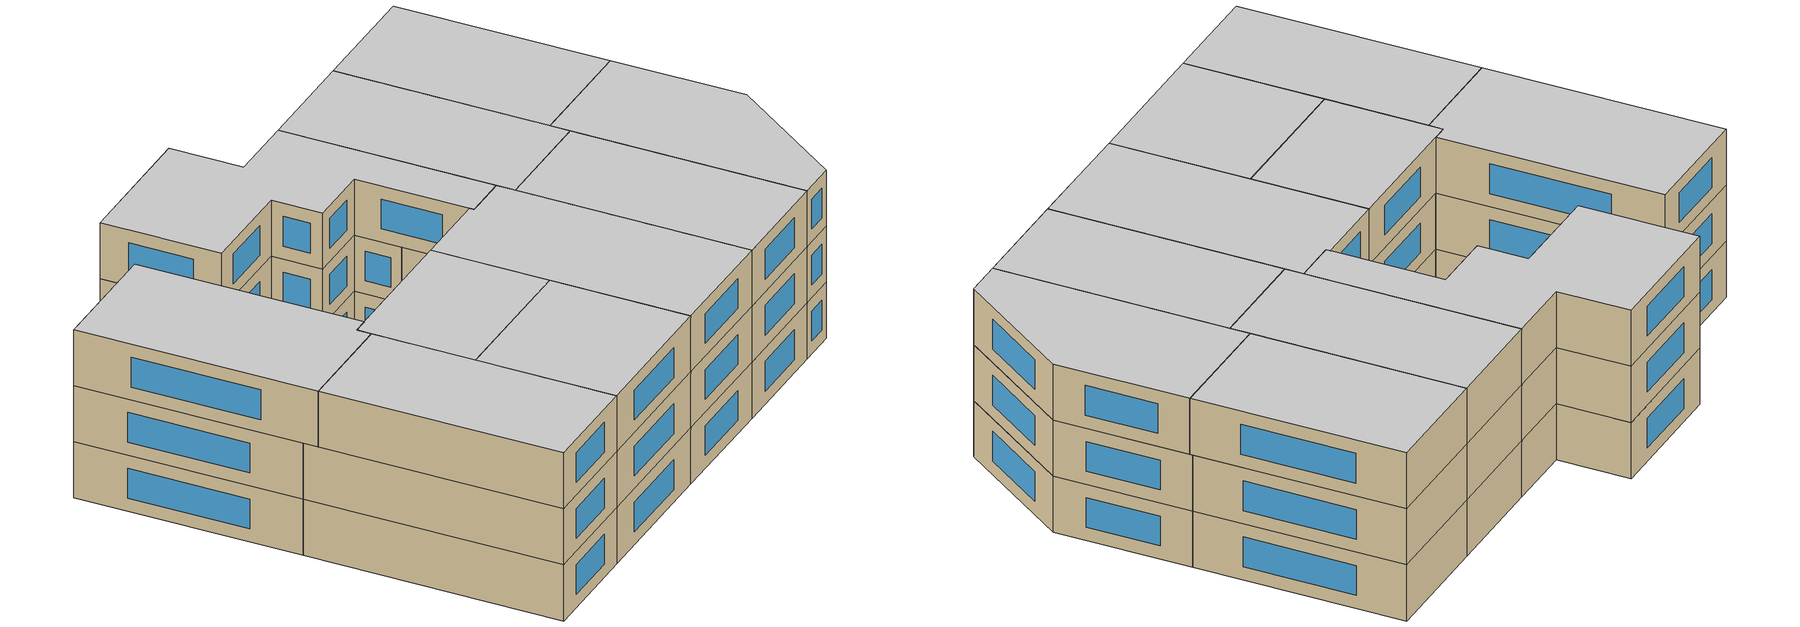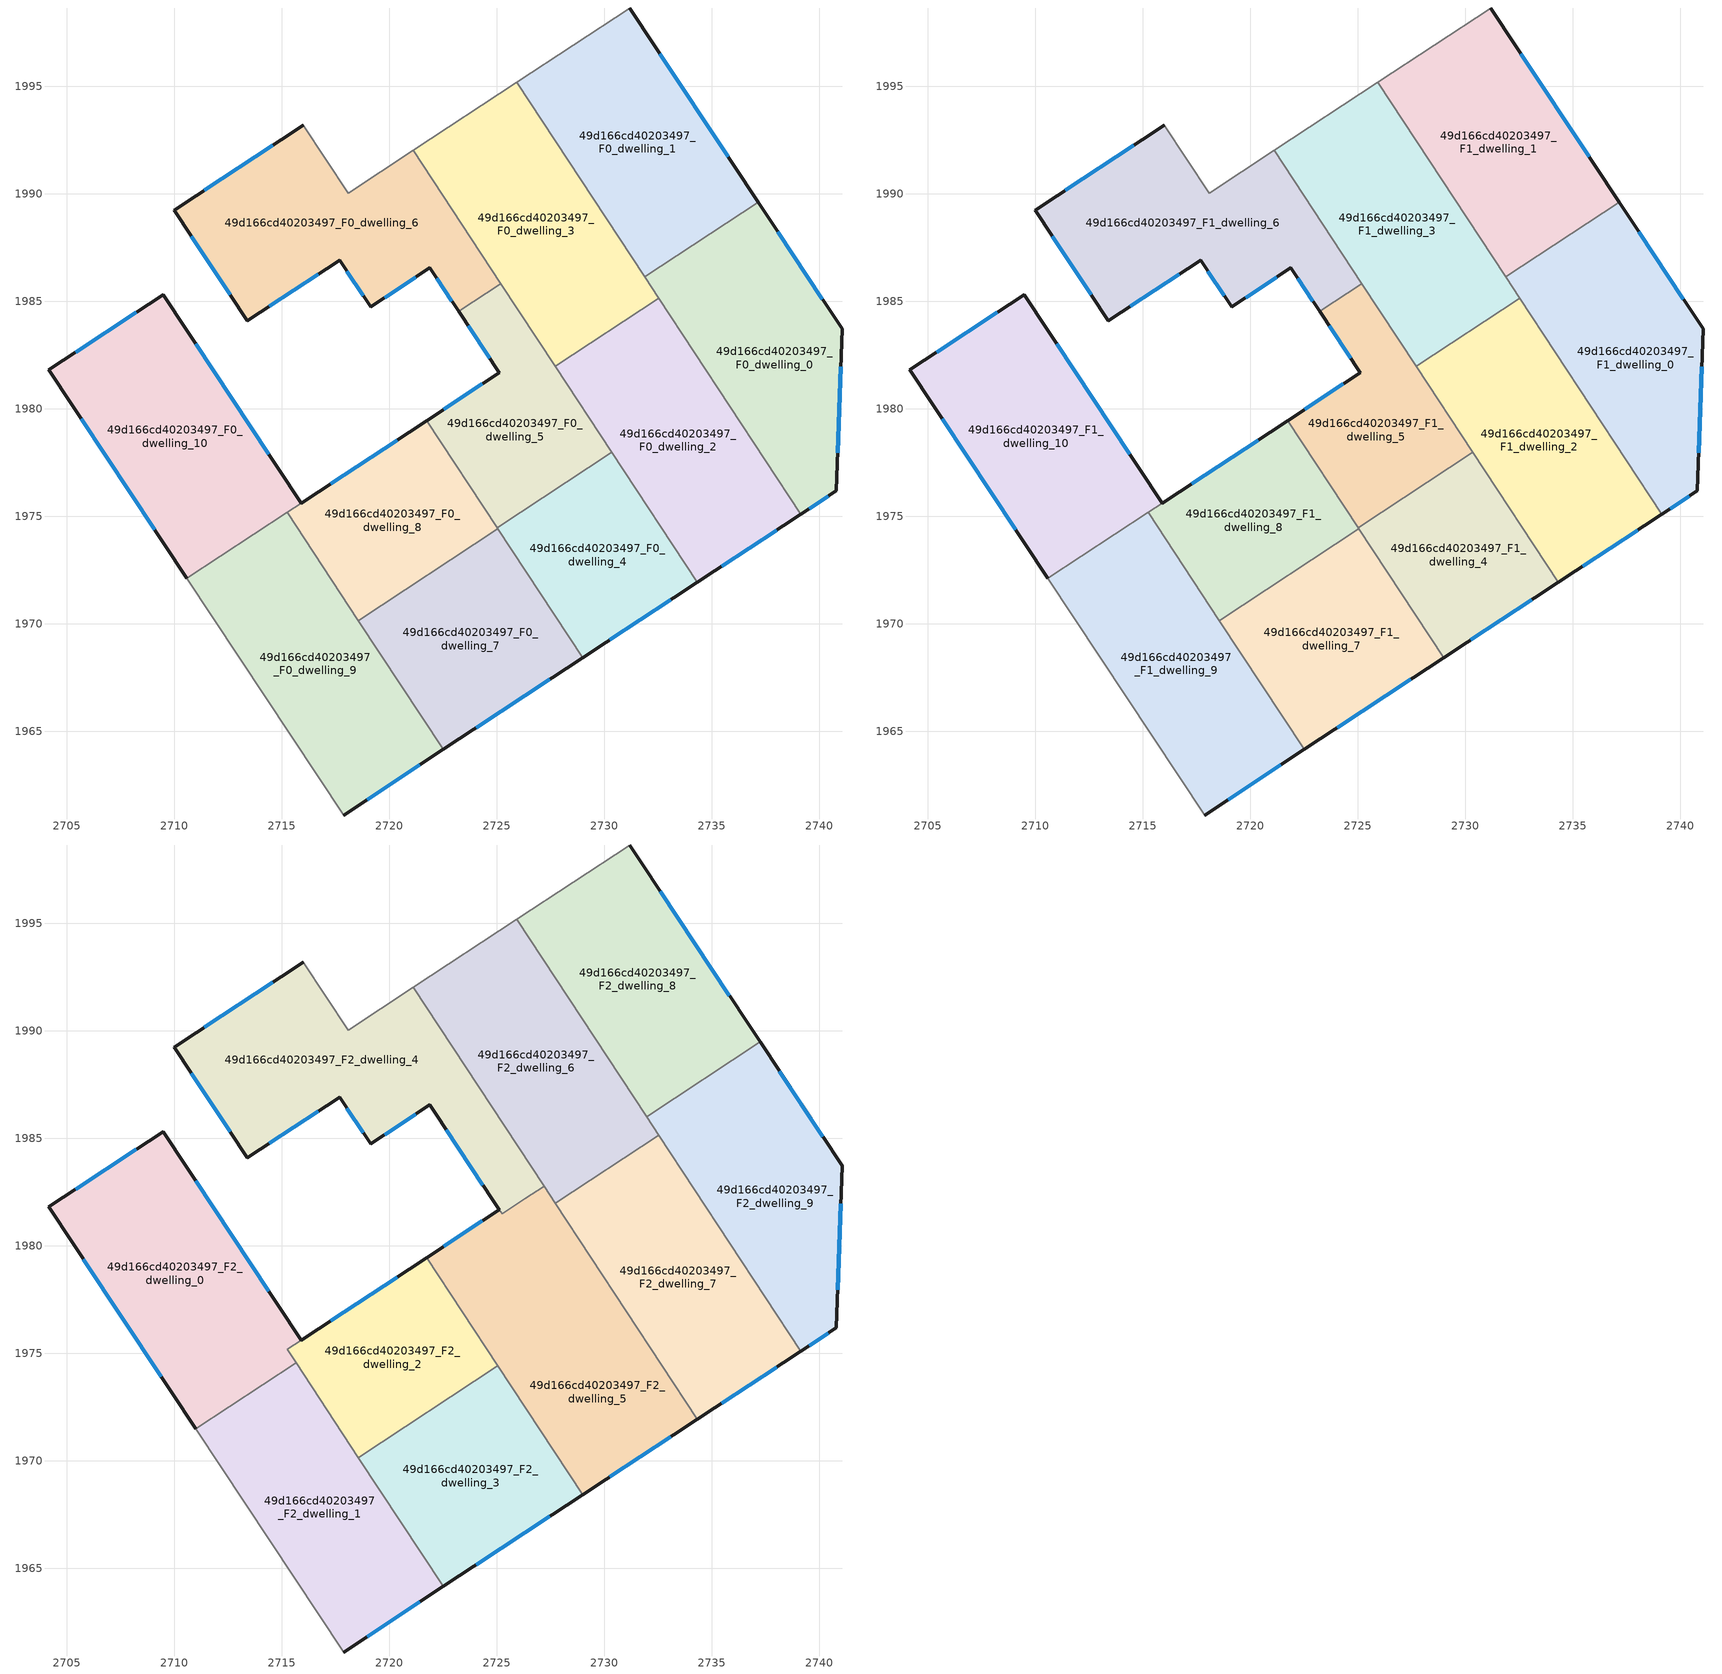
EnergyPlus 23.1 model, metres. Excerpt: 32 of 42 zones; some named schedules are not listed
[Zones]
49d166cd40203497_F0_dwelling_0
 floor ground (EU_floor_Construction): 2737.15,1989.61 2741.05,1983.72 2740.79,1976.19 2739.14,1975.1 2731.88,1986.13 z0
 wall outside (EU_wall_Construction): 2739.14,1975.1 2740.79,1976.19 2741.05,1983.72 2737.15,1989.61 z0:3
 wall to 49d166cd40203497_F0_dwelling_1 (EU_wall_Construction): 2737.15,1989.61 2731.88,1986.13 z0:3
 wall to 49d166cd40203497_F0_dwelling_2 (EU_wall_Construction): 2732.53,1985.15 2739.14,1975.1 z0:3
 wall to 49d166cd40203497_F0_dwelling_3 (EU_wall_Construction): 2731.88,1986.13 2732.53,1985.15 z0:3
 window (EU_Window_Construction): 2740.14,1985.1 2738.07,1988.23 / 2740.85,1977.96 2740.99,1981.95 / 2739.53,1975.36 2740.41,1975.93 z0.7:2.3
49d166cd40203497_F0_dwelling_1
 floor ground (EU_floor_Construction): 2731.17,1998.64 2737.15,1989.61 2731.88,1986.13 2725.91,1995.19 z0
 wall outside (EU_wall_Construction): 2737.15,1989.61 2731.17,1998.64 z0:3
 wall adiabatic (EU_wall_Construction): 2731.17,1998.64 2725.91,1995.19 z0:3
 wall to 49d166cd40203497_F0_dwelling_3 (EU_wall_Construction): 2725.91,1995.19 2731.88,1986.13 z0:3
 window (EU_Window_Construction): 2735.75,1991.73 2732.57,1996.52 z0.7:2.3
49d166cd40203497_F0_dwelling_10
 floor ground (EU_floor_Construction): 2709.48,1985.31 2715.9,1975.61 2710.58,1972.11 2704.16,1981.81 z0
 wall outside (EU_wall_Construction): 2715.9,1975.61 2709.48,1985.31 2704.16,1981.81 2710.58,1972.11 z0:3
 wall to 49d166cd40203497_F0_dwelling_9 (EU_wall_Construction): 2710.58,1972.11 2715.25,1975.18 z0:3
 wall to 49d166cd40203497_F0_dwelling_8 (EU_wall_Construction): 2715.25,1975.18 2715.9,1975.61 z0:3
 window (EU_Window_Construction): 2714.39,1977.89 2710.99,1983.03 / 2705.67,1979.53 2709.07,1974.39 / 2708.23,1984.49 2705.41,1982.63 z0.7:2.3
49d166cd40203497_F0_dwelling_2
 floor ground (EU_floor_Construction): 2732.53,1985.15 2739.14,1975.1 2734.33,1971.94 2727.71,1981.98 z0
 wall outside (EU_wall_Construction): 2734.33,1971.94 2739.14,1975.1 z0:3
 wall to 49d166cd40203497_F0_dwelling_3 (EU_wall_Construction): 2732.53,1985.15 2727.71,1981.98 z0:3
 wall to 49d166cd40203497_F0_dwelling_4 (EU_wall_Construction): 2730.35,1977.98 2734.33,1971.94 z0:3
 wall to 49d166cd40203497_F0_dwelling_5 (EU_wall_Construction): 2727.71,1981.98 2730.35,1977.98 z0:3
 window (EU_Window_Construction): 2735.46,1972.68 2738.01,1974.36 z0.7:2.3
49d166cd40203497_F0_dwelling_3
 floor ground (EU_floor_Construction): 2725.91,1995.19 2732.53,1985.15 2727.71,1981.98 2721.1,1992.02 z0
 wall adiabatic (EU_wall_Construction): 2725.91,1995.19 2721.1,1992.02 z0:3
 wall to 49d166cd40203497_F0_dwelling_6 (EU_wall_Construction): 2721.1,1992.02 2725.18,1985.83 z0:3
 wall to 49d166cd40203497_F0_dwelling_5 (EU_wall_Construction): 2725.18,1985.83 2727.71,1981.98 z0:3
49d166cd40203497_F0_dwelling_4
 floor ground (EU_floor_Construction): 2730.35,1977.98 2734.33,1971.94 2728.99,1968.42 2725.01,1974.46 z0
 wall outside (EU_wall_Construction): 2728.99,1968.42 2734.33,1971.94 z0:3
 wall to 49d166cd40203497_F0_dwelling_5 (EU_wall_Construction): 2730.35,1977.98 2725.01,1974.46 z0:3
 wall to 49d166cd40203497_F0_dwelling_7 (EU_wall_Construction): 2725.04,1974.42 2728.99,1968.42 z0:3
 wall to 49d166cd40203497_F0_dwelling_8 (EU_wall_Construction): 2725.01,1974.46 2725.04,1974.42 z0:3
 window (EU_Window_Construction): 2730.24,1969.25 2733.07,1971.11 z0.7:2.3
49d166cd40203497_F0_dwelling_5
 floor ground (EU_floor_Construction): 2725.18,1985.83 2730.35,1977.98 2725.01,1974.46 2721.73,1979.45 2725.11,1981.68 2723.22,1984.54 z0
 wall outside (EU_wall_Construction): 2723.22,1984.54 2725.11,1981.68 2721.73,1979.45 z0:3
 wall to 49d166cd40203497_F0_dwelling_6 (EU_wall_Construction): 2725.18,1985.83 2723.22,1984.54 z0:3
 wall to 49d166cd40203497_F0_dwelling_8 (EU_wall_Construction): 2721.73,1979.45 2725.01,1974.46 z0:3
 window (EU_Window_Construction): 2724.32,1981.16 2722.52,1979.97 / 2723.66,1983.87 2724.67,1982.35 z0.7:2.3
49d166cd40203497_F0_dwelling_6
 floor ground (EU_floor_Construction): 2721.1,1992.02 2725.18,1985.83 2723.22,1984.54 2721.88,1986.55 2719.12,1984.74 2717.68,1986.92 2713.4,1984.1 2709.99,1989.24 2715.99,1993.19 2718.08,1990.04 z0
 wall outside (EU_wall_Construction): 2715.99,1993.19 2709.99,1989.24 2713.4,1984.1 2717.68,1986.92 2719.12,1984.74 2721.88,1986.55 2723.22,1984.54 z0:3
 wall adiabatic (EU_wall_Construction): 2721.1,1992.02 2718.08,1990.04 2715.99,1993.19 z0:3
 window (EU_Window_Construction): 2710.79,1988.03 2712.6,1985.31 / 2714.58,1992.26 2711.4,1990.16 / 2722.19,1986.08 2722.9,1985.01 / 2719.77,1985.17 2721.23,1986.13 / 2718.02,1986.41 2718.79,1985.25 / 2714.4,1984.77 2716.68,1986.26 z0.7:2.3
49d166cd40203497_F0_dwelling_7
 floor ground (EU_floor_Construction): 2725.04,1974.42 2728.99,1968.42 2722.51,1964.16 2718.56,1970.15 z0
 wall outside (EU_wall_Construction): 2722.51,1964.16 2728.99,1968.42 z0:3
 wall to 49d166cd40203497_F0_dwelling_8 (EU_wall_Construction): 2725.04,1974.42 2718.56,1970.15 z0:3
 wall to 49d166cd40203497_F0_dwelling_9 (EU_wall_Construction): 2718.56,1970.15 2722.51,1964.16 z0:3
 window (EU_Window_Construction): 2724.03,1965.16 2727.47,1967.42 z0.7:2.3
49d166cd40203497_F0_dwelling_8
 floor ground (EU_floor_Construction): 2721.73,1979.45 2725.04,1974.42 2718.56,1970.15 2715.25,1975.18 z0
 wall outside (EU_wall_Construction): 2721.73,1979.45 2715.9,1975.61 z0:3
 wall to 49d166cd40203497_F0_dwelling_9 (EU_wall_Construction): 2715.25,1975.18 2718.56,1970.15 z0:3
 window (EU_Window_Construction): 2720.36,1978.55 2717.27,1976.51 z0.7:2.3
49d166cd40203497_F0_dwelling_9
 floor ground (EU_floor_Construction): 2715.25,1975.18 2722.51,1964.16 2717.87,1961.11 2710.58,1972.11 z0
 wall outside (EU_wall_Construction): 2717.87,1961.11 2722.51,1964.16 z0:3
 wall adiabatic (EU_wall_Construction): 2710.58,1972.11 2717.87,1961.11 z0:3
 window (EU_Window_Construction): 2718.96,1961.83 2721.42,1963.44 z0.7:2.3
49d166cd40203497_F1_dwelling_0
 floor to 49d166cd40203497_F0_dwelling_0 (EU_floor_Construction): 2737.15,1989.61 2741.05,1983.72 2740.79,1976.19 2739.14,1975.1 2731.88,1986.13 z3
 wall outside (EU_wall_Construction): 2739.14,1975.1 2740.79,1976.19 2741.05,1983.72 2737.15,1989.61 z3:6
 wall to 49d166cd40203497_F1_dwelling_1 (EU_wall_Construction): 2737.15,1989.61 2731.88,1986.13 z3:6
 wall to 49d166cd40203497_F1_dwelling_2 (EU_wall_Construction): 2732.53,1985.15 2739.14,1975.1 z3:6
 wall to 49d166cd40203497_F1_dwelling_3 (EU_wall_Construction): 2731.88,1986.13 2732.53,1985.15 z3:6
 window (EU_Window_Construction): 2740.14,1985.1 2738.07,1988.23 / 2740.85,1977.96 2740.99,1981.95 / 2739.53,1975.36 2740.41,1975.93 z3.7:5.3
49d166cd40203497_F1_dwelling_1
 floor to 49d166cd40203497_F0_dwelling_1 (EU_floor_Construction): 2731.17,1998.64 2737.15,1989.61 2731.88,1986.13 2725.91,1995.19 z3
 wall outside (EU_wall_Construction): 2737.15,1989.61 2731.17,1998.64 z3:6
 wall adiabatic (EU_wall_Construction): 2731.17,1998.64 2725.91,1995.19 z3:6
 wall to 49d166cd40203497_F1_dwelling_3 (EU_wall_Construction): 2725.91,1995.19 2731.88,1986.13 z3:6
 window (EU_Window_Construction): 2735.75,1991.73 2732.57,1996.52 z3.7:5.3
49d166cd40203497_F1_dwelling_10
 floor to 49d166cd40203497_F0_dwelling_10 (EU_floor_Construction): 2709.48,1985.31 2715.9,1975.61 2710.58,1972.11 2704.16,1981.81 z3
 wall outside (EU_wall_Construction): 2715.9,1975.61 2709.48,1985.31 2704.16,1981.81 2710.58,1972.11 z3:6
 wall to 49d166cd40203497_F1_dwelling_9 (EU_wall_Construction): 2710.58,1972.11 2715.25,1975.18 z3:6
 wall to 49d166cd40203497_F1_dwelling_8 (EU_wall_Construction): 2715.25,1975.18 2715.9,1975.61 z3:6
 window (EU_Window_Construction): 2714.39,1977.89 2710.99,1983.03 / 2705.67,1979.53 2709.07,1974.39 / 2708.23,1984.49 2705.41,1982.63 z3.7:5.3
49d166cd40203497_F1_dwelling_2
 floor to 49d166cd40203497_F0_dwelling_2 (EU_floor_Construction): 2732.53,1985.15 2739.14,1975.1 2734.33,1971.94 2727.71,1981.98 z3
 wall outside (EU_wall_Construction): 2734.33,1971.94 2739.14,1975.1 z3:6
 wall to 49d166cd40203497_F1_dwelling_3 (EU_wall_Construction): 2732.53,1985.15 2727.71,1981.98 z3:6
 wall to 49d166cd40203497_F1_dwelling_4 (EU_wall_Construction): 2730.35,1977.98 2734.33,1971.94 z3:6
 wall to 49d166cd40203497_F1_dwelling_5 (EU_wall_Construction): 2727.71,1981.98 2730.35,1977.98 z3:6
 window (EU_Window_Construction): 2735.46,1972.68 2738.01,1974.36 z3.7:5.3
49d166cd40203497_F1_dwelling_3
 floor to 49d166cd40203497_F0_dwelling_3 (EU_floor_Construction): 2725.91,1995.19 2732.53,1985.15 2727.71,1981.98 2721.1,1992.02 z3
 wall adiabatic (EU_wall_Construction): 2725.91,1995.19 2721.1,1992.02 z3:6
 wall to 49d166cd40203497_F1_dwelling_6 (EU_wall_Construction): 2721.1,1992.02 2725.18,1985.83 z3:6
 wall to 49d166cd40203497_F1_dwelling_5 (EU_wall_Construction): 2725.18,1985.83 2727.71,1981.98 z3:6
49d166cd40203497_F1_dwelling_4
 floor to 49d166cd40203497_F0_dwelling_4 (EU_floor_Construction): 2730.35,1977.98 2734.33,1971.94 2728.99,1968.42 2725.01,1974.46 z3
 wall outside (EU_wall_Construction): 2728.99,1968.42 2734.33,1971.94 z3:6
 wall to 49d166cd40203497_F1_dwelling_5 (EU_wall_Construction): 2730.35,1977.98 2725.01,1974.46 z3:6
 wall to 49d166cd40203497_F1_dwelling_7 (EU_wall_Construction): 2725.04,1974.42 2728.99,1968.42 z3:6
 wall to 49d166cd40203497_F1_dwelling_8 (EU_wall_Construction): 2725.01,1974.46 2725.04,1974.42 z3:6
 window (EU_Window_Construction): 2730.24,1969.25 2733.07,1971.11 z3.7:5.3
49d166cd40203497_F1_dwelling_5
 floor to 49d166cd40203497_F0_dwelling_5 (EU_floor_Construction): 2725.18,1985.83 2730.35,1977.98 2725.01,1974.46 2721.73,1979.45 2725.11,1981.68 2723.22,1984.54 z3
 wall outside (EU_wall_Construction): 2723.22,1984.54 2725.11,1981.68 2721.73,1979.45 z3:6
 wall to 49d166cd40203497_F1_dwelling_6 (EU_wall_Construction): 2725.18,1985.83 2723.22,1984.54 z3:6
 wall to 49d166cd40203497_F1_dwelling_8 (EU_wall_Construction): 2721.73,1979.45 2725.01,1974.46 z3:6
 window (EU_Window_Construction): 2724.32,1981.16 2722.52,1979.97 / 2723.66,1983.87 2724.67,1982.35 z3.7:5.3
49d166cd40203497_F1_dwelling_6
 floor to 49d166cd40203497_F0_dwelling_6 (EU_floor_Construction): 2721.1,1992.02 2725.18,1985.83 2723.22,1984.54 2721.88,1986.55 2719.12,1984.74 2717.68,1986.92 2713.4,1984.1 2709.99,1989.24 2715.99,1993.19 2718.08,1990.04 z3
 wall outside (EU_wall_Construction): 2715.99,1993.19 2709.99,1989.24 2713.4,1984.1 2717.68,1986.92 2719.12,1984.74 2721.88,1986.55 2723.22,1984.54 z3:6
 wall adiabatic (EU_wall_Construction): 2721.1,1992.02 2718.08,1990.04 2715.99,1993.19 z3:6
 window (EU_Window_Construction): 2710.79,1988.03 2712.6,1985.31 / 2714.58,1992.26 2711.4,1990.16 / 2722.19,1986.08 2722.9,1985.01 / 2719.77,1985.17 2721.23,1986.13 / 2718.02,1986.41 2718.79,1985.25 / 2714.4,1984.77 2716.68,1986.26 z3.7:5.3
49d166cd40203497_F1_dwelling_7
 floor to 49d166cd40203497_F0_dwelling_7 (EU_floor_Construction): 2725.04,1974.42 2728.99,1968.42 2722.51,1964.16 2718.56,1970.15 z3
 wall outside (EU_wall_Construction): 2722.51,1964.16 2728.99,1968.42 z3:6
 wall to 49d166cd40203497_F1_dwelling_8 (EU_wall_Construction): 2725.04,1974.42 2718.56,1970.15 z3:6
 wall to 49d166cd40203497_F1_dwelling_9 (EU_wall_Construction): 2718.56,1970.15 2722.51,1964.16 z3:6
 window (EU_Window_Construction): 2724.03,1965.16 2727.47,1967.42 z3.7:5.3
49d166cd40203497_F1_dwelling_8
 floor to 49d166cd40203497_F0_dwelling_8 (EU_floor_Construction): 2721.73,1979.45 2725.04,1974.42 2718.56,1970.15 2715.25,1975.18 z3
 wall outside (EU_wall_Construction): 2721.73,1979.45 2715.9,1975.61 z3:6
 wall to 49d166cd40203497_F1_dwelling_9 (EU_wall_Construction): 2715.25,1975.18 2718.56,1970.15 z3:6
 window (EU_Window_Construction): 2720.36,1978.55 2717.27,1976.51 z3.7:5.3
49d166cd40203497_F1_dwelling_9
 floor to 49d166cd40203497_F0_dwelling_9 (EU_floor_Construction): 2715.25,1975.18 2722.51,1964.16 2717.87,1961.11 2710.58,1972.11 z3
 wall outside (EU_wall_Construction): 2717.87,1961.11 2722.51,1964.16 z3:6
 wall adiabatic (EU_wall_Construction): 2710.58,1972.11 2717.87,1961.11 z3:6
 window (EU_Window_Construction): 2718.96,1961.83 2721.42,1963.44 z3.7:5.3
49d166cd40203497_F2_dwelling_0
 floor to 49d166cd40203497_F1_dwelling_10 (EU_floor_Construction): 2709.48,1985.31 2715.9,1975.61 2710.58,1972.11 2704.16,1981.81 z6
 floor to 49d166cd40203497_F1_dwelling_9 (EU_floor_Construction): 2715.25,1975.18 2715.66,1974.56 2711,1971.49 2710.58,1972.11 z6
 wall outside (EU_wall_Construction): 2715.9,1975.61 2709.48,1985.31 2704.16,1981.81 2711,1971.49 z6:9
 wall to 49d166cd40203497_F2_dwelling_1 (EU_wall_Construction): 2711,1971.49 2715.66,1974.56 z6:9
 wall to 49d166cd40203497_F2_dwelling_2 (EU_wall_Construction): 2715.66,1974.56 2715.25,1975.18 2715.9,1975.61 z6:9
 window (EU_Window_Construction): 2714.39,1977.89 2710.99,1983.03 / 2705.77,1979.38 2709.39,1973.91 / 2708.23,1984.49 2705.41,1982.63 z6.7:8.3
 ceiling to 49d166cd40203497_F3_dwelling_0 (EU_floor_Construction): 2715.66,1974.56 2715.25,1975.18 2715.9,1975.61 2709.48,1985.31 2704.16,1981.81 2711,1971.49 z9
49d166cd40203497_F2_dwelling_1
 floor to 49d166cd40203497_F1_dwelling_9 (EU_floor_Construction): 2715.66,1974.56 2722.51,1964.16 2717.87,1961.11 2711,1971.49 z6
 wall outside (EU_wall_Construction): 2717.87,1961.11 2722.51,1964.16 z6:9
 wall adiabatic (EU_wall_Construction): 2711,1971.49 2717.87,1961.11 z6:9
 wall to 49d166cd40203497_F2_dwelling_3 (EU_wall_Construction): 2722.51,1964.16 2718.56,1970.15 z6:9
 wall to 49d166cd40203497_F2_dwelling_2 (EU_wall_Construction): 2718.56,1970.15 2715.66,1974.56 z6:9
 window (EU_Window_Construction): 2718.96,1961.83 2721.42,1963.44 z6.7:8.3
 ceiling to 49d166cd40203497_F3_dwelling_1 (EU_floor_Construction): 2722.51,1964.16 2715.66,1974.56 2711,1971.49 2717.87,1961.11 z9
49d166cd40203497_F2_dwelling_2
 floor to 49d166cd40203497_F1_dwelling_8 (EU_floor_Construction): 2721.73,1979.45 2725.04,1974.42 2718.56,1970.15 2715.25,1975.18 z6
 wall outside (EU_wall_Construction): 2721.73,1979.45 2715.9,1975.61 z6:9
 wall to 49d166cd40203497_F2_dwelling_3 (EU_wall_Construction): 2718.56,1970.15 2725.04,1974.42 z6:9
 wall to 49d166cd40203497_F2_dwelling_5 (EU_wall_Construction): 2725.04,1974.42 2721.73,1979.45 z6:9
 window (EU_Window_Construction): 2720.36,1978.55 2717.27,1976.51 z6.7:8.3
 ceiling to 49d166cd40203497_F3_dwelling_2 (EU_floor_Construction): 2725.04,1974.42 2721.73,1979.45 2715.25,1975.18 2718.56,1970.15 z9
49d166cd40203497_F2_dwelling_3
 floor to 49d166cd40203497_F1_dwelling_7 (EU_floor_Construction): 2725.04,1974.42 2728.99,1968.42 2722.51,1964.16 2718.56,1970.15 z6
 wall outside (EU_wall_Construction): 2722.51,1964.16 2728.99,1968.42 z6:9
 wall to 49d166cd40203497_F2_dwelling_5 (EU_wall_Construction): 2728.99,1968.42 2725.04,1974.42 z6:9
 window (EU_Window_Construction): 2724.03,1965.16 2727.47,1967.42 z6.7:8.3
 ceiling to 49d166cd40203497_F3_dwelling_3 (EU_floor_Construction): 2728.99,1968.42 2725.04,1974.42 2718.56,1970.15 2722.51,1964.16 z9
49d166cd40203497_F2_dwelling_4
 floor to 49d166cd40203497_F1_dwelling_6 (EU_floor_Construction): 2721.1,1992.02 2725.18,1985.83 2723.22,1984.54 2721.88,1986.55 2719.12,1984.74 2717.68,1986.92 2713.4,1984.1 2709.99,1989.24 2715.99,1993.19 2718.08,1990.04 z6
 floor to 49d166cd40203497_F1_dwelling_5 (EU_floor_Construction): 2725.18,1985.83 2727.19,1982.77 2725.24,1981.49 2725.11,1981.68 2723.22,1984.54 z6
 wall outside (EU_wall_Construction): 2715.99,1993.19 2709.99,1989.24 2713.4,1984.1 2717.68,1986.92 2719.12,1984.74 2721.88,1986.55 2725.11,1981.68 z6:9
 wall adiabatic (EU_wall_Construction): 2721.1,1992.02 2718.08,1990.04 2715.99,1993.19 z6:9
 wall to 49d166cd40203497_F2_dwelling_5 (EU_wall_Construction): 2725.11,1981.68 2725.24,1981.49 2726.29,1982.18 / 2726.3,1982.18 2727.19,1982.77 z6:9
 wall to 49d166cd40203497_F2_dwelling_6 (EU_wall_Construction): 2727.19,1982.77 2721.1,1992.02 z6:9
 window (EU_Window_Construction): 2722.64,1985.41 2724.35,1982.83 / 2719.77,1985.17 2721.23,1986.13 / 2718.02,1986.41 2718.79,1985.25 / 2714.4,1984.77 2716.68,1986.26 / 2710.79,1988.03 2712.6,1985.31 / 2714.58,1992.26 2711.4,1990.16 z6.7:8.3
 ceiling to 49d166cd40203497_F3_dwelling_4 (EU_floor_Construction): 2727.19,1982.77 2721.1,1992.02 2718.08,1990.04 2715.99,1993.19 2709.99,1989.24 2713.4,1984.1 2717.68,1986.92 2719.12,1984.74 2721.88,1986.55 2725.11,1981.68 2725.24,1981.49 z9
49d166cd40203497_F2_dwelling_5
 floor to 49d166cd40203497_F1_dwelling_4 (EU_floor_Construction): 2730.35,1977.98 2734.33,1971.94 2728.99,1968.42 2725.01,1974.46 z6
 floor to 49d166cd40203497_F1_dwelling_5 (EU_floor_Construction): 2727.19,1982.77 2730.35,1977.98 2725.01,1974.46 2721.73,1979.45 2725.11,1981.68 2725.24,1981.49 z6
 wall outside (EU_wall_Construction): 2728.99,1968.42 2734.33,1971.94 / 2725.11,1981.68 2721.73,1979.45 z6:9
 wall to 49d166cd40203497_F2_dwelling_7 (EU_wall_Construction): 2734.33,1971.94 2727.71,1981.98 z6:9
 wall to 49d166cd40203497_F2_dwelling_6 (EU_wall_Construction): 2727.71,1981.98 2727.19,1982.77 z6:9
 window (EU_Window_Construction): 2730.24,1969.25 2733.07,1971.11 / 2724.32,1981.16 2722.52,1979.97 z6.7:8.3
 ceiling to 49d166cd40203497_F3_dwelling_5 (EU_floor_Construction): 2734.33,1971.94 2727.19,1982.77 2725.24,1981.49 2725.11,1981.68 2721.73,1979.45 2728.99,1968.42 z9
49d166cd40203497_F2_dwelling_6
 floor to 49d166cd40203497_F1_dwelling_3 (EU_floor_Construction): 2725.91,1995.19 2732.53,1985.15 2727.71,1981.98 2721.1,1992.02 z6
 wall to 49d166cd40203497_F2_dwelling_7 (EU_wall_Construction): 2727.71,1981.98 2732.53,1985.15 z6:9
 wall adiabatic (EU_wall_Construction): 2725.91,1995.19 2721.1,1992.02 z6:9
 wall to 49d166cd40203497_F2_dwelling_8 (EU_wall_Construction): 2731.96,1986.01 2725.91,1995.19 z6:9
 wall to 49d166cd40203497_F2_dwelling_9 (EU_wall_Construction): 2732.53,1985.15 2731.96,1986.01 z6:9
 ceiling to 49d166cd40203497_F3_dwelling_6 (EU_floor_Construction): 2732.53,1985.15 2725.91,1995.19 2721.1,1992.02 2727.71,1981.98 z9
49d166cd40203497_F2_dwelling_7
 floor to 49d166cd40203497_F1_dwelling_2 (EU_floor_Construction): 2732.53,1985.15 2739.14,1975.1 2734.33,1971.94 2727.71,1981.98 z6
 wall outside (EU_wall_Construction): 2734.33,1971.94 2739.14,1975.1 z6:9
 wall to 49d166cd40203497_F2_dwelling_9 (EU_wall_Construction): 2739.14,1975.1 2732.53,1985.15 z6:9
 window (EU_Window_Construction): 2735.46,1972.68 2738.01,1974.36 z6.7:8.3
 ceiling to 49d166cd40203497_F3_dwelling_7 (EU_floor_Construction): 2739.14,1975.1 2732.53,1985.15 2727.71,1981.98 2734.33,1971.94 z9
49d166cd40203497_F2_dwelling_8
 floor to 49d166cd40203497_F1_dwelling_1 (EU_floor_Construction): 2731.17,1998.64 2737.15,1989.61 2731.88,1986.13 2725.91,1995.19 z6
 floor to 49d166cd40203497_F1_dwelling_0 (EU_floor_Construction): 2737.15,1989.61 2737.24,1989.48 2731.96,1986.01 2731.88,1986.13 z6
 wall outside (EU_wall_Construction): 2737.24,1989.48 2731.17,1998.64 z6:9
 wall to 49d166cd40203497_F2_dwelling_9 (EU_wall_Construction): 2731.96,1986.01 2737.24,1989.48 z6:9
 wall adiabatic (EU_wall_Construction): 2731.17,1998.64 2725.91,1995.19 z6:9
 window (EU_Window_Construction): 2735.81,1991.63 2732.59,1996.49 z6.7:8.3
 ceiling to 49d166cd40203497_F3_dwelling_8 (EU_floor_Construction): 2737.24,1989.48 2731.17,1998.64 2725.91,1995.19 2731.96,1986.01 z9
49d166cd40203497_F2_dwelling_9
 floor to 49d166cd40203497_F1_dwelling_0 (EU_floor_Construction): 2737.24,1989.48 2741.05,1983.72 2740.79,1976.19 2739.14,1975.1 2731.96,1986.01 z6
 wall outside (EU_wall_Construction): 2739.14,1975.1 2740.79,1976.19 2741.05,1983.72 2737.24,1989.48 z6:9
 window (EU_Window_Construction): 2740.16,1985.07 2738.13,1988.13 / 2740.85,1977.96 2740.99,1981.95 / 2739.53,1975.36 2740.41,1975.93 z6.7:8.3
 ceiling to 49d166cd40203497_F3_dwelling_9 (EU_floor_Construction): 2740.79,1976.19 2741.05,1983.72 2737.24,1989.48 2731.96,1986.01 2739.14,1975.1 z9
[Building]
EU S2 Campaign: North Axis=0; Terrain=City; Solar Distribution=FullExterior
[Site:Location]
Budapest.Ferenc.Liszt.Intl.AP: Latitude=47.437; Longitude=19.256; Time Zone=1; Elevation=185
[SizingPeriod:WeatherFileDays]
AnnualSizingPeriod: Begin Month=1; Begin Day of Month=1; End Month=12; End Day of Month=31; Day of Week for Start Day=Monday; Use Weather File Daylight Saving Period=No; Use Weather File Rain and Snow Indicators=No
[MATERIAL]
EU_InternalMass_Material: Roughness=MediumRough; Thickness=0.1; Conductivity=1; Density=1800; Specific Heat=900; Thermal Absorptance=0.9; Solar Absorptance=0.7; Visible Absorptance=0.7
[MATERIAL:NOMASS] Roughness=MediumRough; Thermal Absorptance=0.9; Solar Absorptance=0.7; Visible Absorptance=0.7
Name | Thermal Resistance
EU_wall_NoMass | 0.832559
EU_floor_NoMass | 0.872794
[WINDOWMATERIAL:SIMPLEGLAZINGSYSTEM]
EU_Window_SimpleGlazing: UFactor=2.79869; Solar Heat Gain Coefficient=0.75; Visible Transmittance=0.75
[CONSTRUCTION]
EU_wall_Construction: EU_wall_NoMass
EU_floor_Construction: EU_floor_NoMass
EU_Window_Construction: EU_Window_SimpleGlazing
EU_InternalMass_Construction: EU_InternalMass_Material
[ZONE] Type=1; Multiplier=1; Ceiling Height=autocalculate; Floor Area=autocalculate; Part of Total Floor Area=Yes
Name | Volume
49d166cd40203497_F0_dwelling_0; 49d166cd40203497_F1_dwelling_0 | 210.801
49d166cd40203497_F2_dwelling_0 | 234.774
49d166cd40203497_F0_dwelling_1; 49d166cd40203497_F1_dwelling_1 | 205.014
49d166cd40203497_F2_dwelling_1 | 207.88
49d166cd40203497_F0_dwelling_10; 49d166cd40203497_F1_dwelling_10 | 222.246
49d166cd40203497_F0_dwelling_2; 49d166cd40203497_F1_dwelling_2; 49d166cd40203497_F2_dwelling_7 | 207.858
49d166cd40203497_F2_dwelling_2 | 140.158
49d166cd40203497_F0_dwelling_3; 49d166cd40203497_F1_dwelling_3; 49d166cd40203497_F2_dwelling_6 | 207.86
49d166cd40203497_F2_dwelling_3; 49d166cd40203497_F0_dwelling_7; 49d166cd40203497_F1_dwelling_7 | 167.105
49d166cd40203497_F0_dwelling_4; 49d166cd40203497_F1_dwelling_4 | 138.62
49d166cd40203497_F2_dwelling_4 | 245.841
49d166cd40203497_F0_dwelling_5; 49d166cd40203497_F1_dwelling_5 | 138.609
49d166cd40203497_F2_dwelling_5 | 251.525
49d166cd40203497_F0_dwelling_6; 49d166cd40203497_F1_dwelling_6 | 220.132
49d166cd40203497_F0_dwelling_8; 49d166cd40203497_F1_dwelling_8 | 140.218
49d166cd40203497_F2_dwelling_8 | 207.894
49d166cd40203497_F0_dwelling_9; 49d166cd40203497_F1_dwelling_9 | 220.422
49d166cd40203497_F2_dwelling_9 | 207.907
[INTERNALMASS] Construction=EU_InternalMass_Construction
Name | Zone or ZoneList | Surface Area
49d166cd40203497_F0_dwelling_0_EU_InternalMass | 49d166cd40203497_F0_dwelling_0 | 70.2673
49d166cd40203497_F0_dwelling_1_EU_InternalMass | 49d166cd40203497_F0_dwelling_1 | 68.3378
49d166cd40203497_F0_dwelling_2_EU_InternalMass | 49d166cd40203497_F0_dwelling_2 | 69.2858
49d166cd40203497_F0_dwelling_3_EU_InternalMass | 49d166cd40203497_F0_dwelling_3 | 69.2867
49d166cd40203497_F0_dwelling_4_EU_InternalMass | 49d166cd40203497_F0_dwelling_4 | 46.2067
49d166cd40203497_F0_dwelling_5_EU_InternalMass | 49d166cd40203497_F0_dwelling_5 | 46.2032
49d166cd40203497_F0_dwelling_6_EU_InternalMass | 49d166cd40203497_F0_dwelling_6 | 73.3778
49d166cd40203497_F0_dwelling_7_EU_InternalMass | 49d166cd40203497_F0_dwelling_7 | 55.7018
49d166cd40203497_F0_dwelling_8_EU_InternalMass | 49d166cd40203497_F0_dwelling_8 | 46.7394
49d166cd40203497_F0_dwelling_9_EU_InternalMass | 49d166cd40203497_F0_dwelling_9 | 73.4737
49d166cd40203497_F0_dwelling_10_EU_InternalMass | 49d166cd40203497_F0_dwelling_10 | 74.0852
49d166cd40203497_F1_dwelling_0_EU_InternalMass | 49d166cd40203497_F1_dwelling_0 | 70.2673
49d166cd40203497_F1_dwelling_1_EU_InternalMass | 49d166cd40203497_F1_dwelling_1 | 68.3378
49d166cd40203497_F1_dwelling_2_EU_InternalMass | 49d166cd40203497_F1_dwelling_2 | 69.2858
49d166cd40203497_F1_dwelling_3_EU_InternalMass | 49d166cd40203497_F1_dwelling_3 | 69.2867
49d166cd40203497_F1_dwelling_4_EU_InternalMass | 49d166cd40203497_F1_dwelling_4 | 46.2067
49d166cd40203497_F1_dwelling_5_EU_InternalMass | 49d166cd40203497_F1_dwelling_5 | 46.2032
49d166cd40203497_F1_dwelling_6_EU_InternalMass | 49d166cd40203497_F1_dwelling_6 | 73.3778
49d166cd40203497_F1_dwelling_7_EU_InternalMass | 49d166cd40203497_F1_dwelling_7 | 55.7018
49d166cd40203497_F1_dwelling_8_EU_InternalMass | 49d166cd40203497_F1_dwelling_8 | 46.7394
49d166cd40203497_F1_dwelling_9_EU_InternalMass | 49d166cd40203497_F1_dwelling_9 | 73.4737
49d166cd40203497_F1_dwelling_10_EU_InternalMass | 49d166cd40203497_F1_dwelling_10 | 74.0852
49d166cd40203497_F2_dwelling_0_EU_InternalMass | 49d166cd40203497_F2_dwelling_0 | 78.2587
49d166cd40203497_F2_dwelling_1_EU_InternalMass | 49d166cd40203497_F2_dwelling_1 | 69.2947
49d166cd40203497_F2_dwelling_2_EU_InternalMass | 49d166cd40203497_F2_dwelling_2 | 46.74
49d166cd40203497_F2_dwelling_3_EU_InternalMass | 49d166cd40203497_F2_dwelling_3 | 55.702
49d166cd40203497_F2_dwelling_4_EU_InternalMass | 49d166cd40203497_F2_dwelling_4 | 81.9459
49d166cd40203497_F2_dwelling_5_EU_InternalMass | 49d166cd40203497_F2_dwelling_5 | 83.8417
49d166cd40203497_F2_dwelling_6_EU_InternalMass | 49d166cd40203497_F2_dwelling_6 | 69.2855
49d166cd40203497_F2_dwelling_7_EU_InternalMass | 49d166cd40203497_F2_dwelling_7 | 69.285
49d166cd40203497_F2_dwelling_8_EU_InternalMass | 49d166cd40203497_F2_dwelling_8 | 69.2966
49d166cd40203497_F2_dwelling_9_EU_InternalMass | 49d166cd40203497_F2_dwelling_9 | 69.3042
[OTHEREQUIPMENT] Fuel Type=Electricity; Design Level Calculation Method=Watts/Area; Power per Zone Floor Area=1; Fraction Latent=0; Fraction Radiant=0; Fraction Lost=0; Carbon Dioxide Generation Rate=0; EndUse Subcategory=EU_Step8_InternalGains
Name | Zone or ZoneList or Space or SpaceList | Schedule
EU_Step8_InternalGain_49d166cd40203497_F0_dwelling_0_f000 | 49d166cd40203497_F0_dwelling_0 | EU_Step8_GainSchedule_49d166cd40203497_F0_dwelling_0_f000
EU_Step8_InternalGain_49d166cd40203497_F0_dwelling_1_f000 | 49d166cd40203497_F0_dwelling_1 | EU_Step8_GainSchedule_49d166cd40203497_F0_dwelling_1_f000
EU_Step8_InternalGain_49d166cd40203497_F0_dwelling_2_f000 | 49d166cd40203497_F0_dwelling_2 | EU_Step8_GainSchedule_49d166cd40203497_F0_dwelling_2_f000
EU_Step8_InternalGain_49d166cd40203497_F0_dwelling_3_f000 | 49d166cd40203497_F0_dwelling_3 | EU_Step8_GainSchedule_49d166cd40203497_F0_dwelling_3_f000
EU_Step8_InternalGain_49d166cd40203497_F0_dwelling_4_f000 | 49d166cd40203497_F0_dwelling_4 | EU_Step8_GainSchedule_49d166cd40203497_F0_dwelling_4_f000
EU_Step8_InternalGain_49d166cd40203497_F0_dwelling_5_f000 | 49d166cd40203497_F0_dwelling_5 | EU_Step8_GainSchedule_49d166cd40203497_F0_dwelling_5_f000
EU_Step8_InternalGain_49d166cd40203497_F0_dwelling_6_f000 | 49d166cd40203497_F0_dwelling_6 | EU_Step8_GainSchedule_49d166cd40203497_F0_dwelling_6_f000
EU_Step8_InternalGain_49d166cd40203497_F0_dwelling_7_f000 | 49d166cd40203497_F0_dwelling_7 | EU_Step8_GainSchedule_49d166cd40203497_F0_dwelling_7_f000
EU_Step8_InternalGain_49d166cd40203497_F0_dwelling_8_f000 | 49d166cd40203497_F0_dwelling_8 | EU_Step8_GainSchedule_49d166cd40203497_F0_dwelling_8_f000
EU_Step8_InternalGain_49d166cd40203497_F0_dwelling_9_f000 | 49d166cd40203497_F0_dwelling_9 | EU_Step8_GainSchedule_49d166cd40203497_F0_dwelling_9_f000
EU_Step8_InternalGain_49d166cd40203497_F0_dwelling_10_f000 | 49d166cd40203497_F0_dwelling_10 | EU_Step8_GainSchedule_49d166cd40203497_F0_dwelling_10_f000
EU_Step8_InternalGain_49d166cd40203497_F1_dwelling_0_f000 | 49d166cd40203497_F1_dwelling_0 | EU_Step8_GainSchedule_49d166cd40203497_F1_dwelling_0_f000
EU_Step8_InternalGain_49d166cd40203497_F1_dwelling_1_f000 | 49d166cd40203497_F1_dwelling_1 | EU_Step8_GainSchedule_49d166cd40203497_F1_dwelling_1_f000
EU_Step8_InternalGain_49d166cd40203497_F1_dwelling_2_f000 | 49d166cd40203497_F1_dwelling_2 | EU_Step8_GainSchedule_49d166cd40203497_F1_dwelling_2_f000
EU_Step8_InternalGain_49d166cd40203497_F1_dwelling_3_f000 | 49d166cd40203497_F1_dwelling_3 | EU_Step8_GainSchedule_49d166cd40203497_F1_dwelling_3_f000
EU_Step8_InternalGain_49d166cd40203497_F1_dwelling_4_f000 | 49d166cd40203497_F1_dwelling_4 | EU_Step8_GainSchedule_49d166cd40203497_F1_dwelling_4_f000
EU_Step8_InternalGain_49d166cd40203497_F1_dwelling_5_f000 | 49d166cd40203497_F1_dwelling_5 | EU_Step8_GainSchedule_49d166cd40203497_F1_dwelling_5_f000
EU_Step8_InternalGain_49d166cd40203497_F1_dwelling_6_f000 | 49d166cd40203497_F1_dwelling_6 | EU_Step8_GainSchedule_49d166cd40203497_F1_dwelling_6_f000
EU_Step8_InternalGain_49d166cd40203497_F1_dwelling_7_f000 | 49d166cd40203497_F1_dwelling_7 | EU_Step8_GainSchedule_49d166cd40203497_F1_dwelling_7_f000
EU_Step8_InternalGain_49d166cd40203497_F1_dwelling_8_f000 | 49d166cd40203497_F1_dwelling_8 | EU_Step8_GainSchedule_49d166cd40203497_F1_dwelling_8_f000
EU_Step8_InternalGain_49d166cd40203497_F1_dwelling_9_f000 | 49d166cd40203497_F1_dwelling_9 | EU_Step8_GainSchedule_49d166cd40203497_F1_dwelling_9_f000
EU_Step8_InternalGain_49d166cd40203497_F1_dwelling_10_f000 | 49d166cd40203497_F1_dwelling_10 | EU_Step8_GainSchedule_49d166cd40203497_F1_dwelling_10_f000
EU_Step8_InternalGain_49d166cd40203497_F2_dwelling_0_f000 | 49d166cd40203497_F2_dwelling_0 | EU_Step8_GainSchedule_49d166cd40203497_F2_dwelling_0_f000
EU_Step8_InternalGain_49d166cd40203497_F2_dwelling_1_f000 | 49d166cd40203497_F2_dwelling_1 | EU_Step8_GainSchedule_49d166cd40203497_F2_dwelling_1_f000
EU_Step8_InternalGain_49d166cd40203497_F2_dwelling_2_f000 | 49d166cd40203497_F2_dwelling_2 | EU_Step8_GainSchedule_49d166cd40203497_F2_dwelling_2_f000
EU_Step8_InternalGain_49d166cd40203497_F2_dwelling_3_f000 | 49d166cd40203497_F2_dwelling_3 | EU_Step8_GainSchedule_49d166cd40203497_F2_dwelling_3_f000
EU_Step8_InternalGain_49d166cd40203497_F2_dwelling_4_f000 | 49d166cd40203497_F2_dwelling_4 | EU_Step8_GainSchedule_49d166cd40203497_F2_dwelling_4_f000
EU_Step8_InternalGain_49d166cd40203497_F2_dwelling_5_f000 | 49d166cd40203497_F2_dwelling_5 | EU_Step8_GainSchedule_49d166cd40203497_F2_dwelling_5_f000
EU_Step8_InternalGain_49d166cd40203497_F2_dwelling_6_f000 | 49d166cd40203497_F2_dwelling_6 | EU_Step8_GainSchedule_49d166cd40203497_F2_dwelling_6_f000
EU_Step8_InternalGain_49d166cd40203497_F2_dwelling_7_f000 | 49d166cd40203497_F2_dwelling_7 | EU_Step8_GainSchedule_49d166cd40203497_F2_dwelling_7_f000
EU_Step8_InternalGain_49d166cd40203497_F2_dwelling_8_f000 | 49d166cd40203497_F2_dwelling_8 | EU_Step8_GainSchedule_49d166cd40203497_F2_dwelling_8_f000
EU_Step8_InternalGain_49d166cd40203497_F2_dwelling_9_f000 | 49d166cd40203497_F2_dwelling_9 | EU_Step8_GainSchedule_49d166cd40203497_F2_dwelling_9_f000
[ZONEVENTILATION:DESIGNFLOWRATE] Schedule=EU_AlwaysOn; Design Flow Rate Calculation Method=AirChanges/Hour; Air Changes per Hour=0.475469; Ventilation Type=Natural; Fan Pressure Rise=0; Fan Total Efficiency=1; Constant Term Coefficient=1; Temperature Term Coefficient=0; Velocity Term Coefficient=0; Velocity Squared Term Coefficient=0; Minimum Indoor Temperature=-100; Maximum Indoor Temperature=100; Delta Temperature=-100; Minimum Outdoor Temperature=-100; Maximum Outdoor Temperature=100; Maximum Wind Speed=40
Name | Zone or ZoneList or Space or SpaceList
EU_ConstantAir_49d166cd40203497_F0_dwelling_0 | 49d166cd40203497_F0_dwelling_0
EU_ConstantAir_49d166cd40203497_F0_dwelling_1 | 49d166cd40203497_F0_dwelling_1
EU_ConstantAir_49d166cd40203497_F0_dwelling_2 | 49d166cd40203497_F0_dwelling_2
EU_ConstantAir_49d166cd40203497_F0_dwelling_3 | 49d166cd40203497_F0_dwelling_3
EU_ConstantAir_49d166cd40203497_F0_dwelling_4 | 49d166cd40203497_F0_dwelling_4
EU_ConstantAir_49d166cd40203497_F0_dwelling_5 | 49d166cd40203497_F0_dwelling_5
EU_ConstantAir_49d166cd40203497_F0_dwelling_6 | 49d166cd40203497_F0_dwelling_6
EU_ConstantAir_49d166cd40203497_F0_dwelling_7 | 49d166cd40203497_F0_dwelling_7
EU_ConstantAir_49d166cd40203497_F0_dwelling_8 | 49d166cd40203497_F0_dwelling_8
EU_ConstantAir_49d166cd40203497_F0_dwelling_9 | 49d166cd40203497_F0_dwelling_9
EU_ConstantAir_49d166cd40203497_F0_dwelling_10 | 49d166cd40203497_F0_dwelling_10
EU_ConstantAir_49d166cd40203497_F1_dwelling_0 | 49d166cd40203497_F1_dwelling_0
EU_ConstantAir_49d166cd40203497_F1_dwelling_1 | 49d166cd40203497_F1_dwelling_1
EU_ConstantAir_49d166cd40203497_F1_dwelling_2 | 49d166cd40203497_F1_dwelling_2
EU_ConstantAir_49d166cd40203497_F1_dwelling_3 | 49d166cd40203497_F1_dwelling_3
EU_ConstantAir_49d166cd40203497_F1_dwelling_4 | 49d166cd40203497_F1_dwelling_4
EU_ConstantAir_49d166cd40203497_F1_dwelling_5 | 49d166cd40203497_F1_dwelling_5
EU_ConstantAir_49d166cd40203497_F1_dwelling_6 | 49d166cd40203497_F1_dwelling_6
EU_ConstantAir_49d166cd40203497_F1_dwelling_7 | 49d166cd40203497_F1_dwelling_7
EU_ConstantAir_49d166cd40203497_F1_dwelling_8 | 49d166cd40203497_F1_dwelling_8
EU_ConstantAir_49d166cd40203497_F1_dwelling_9 | 49d166cd40203497_F1_dwelling_9
EU_ConstantAir_49d166cd40203497_F1_dwelling_10 | 49d166cd40203497_F1_dwelling_10
EU_ConstantAir_49d166cd40203497_F2_dwelling_0 | 49d166cd40203497_F2_dwelling_0
EU_ConstantAir_49d166cd40203497_F2_dwelling_1 | 49d166cd40203497_F2_dwelling_1
EU_ConstantAir_49d166cd40203497_F2_dwelling_2 | 49d166cd40203497_F2_dwelling_2
EU_ConstantAir_49d166cd40203497_F2_dwelling_3 | 49d166cd40203497_F2_dwelling_3
EU_ConstantAir_49d166cd40203497_F2_dwelling_4 | 49d166cd40203497_F2_dwelling_4
EU_ConstantAir_49d166cd40203497_F2_dwelling_5 | 49d166cd40203497_F2_dwelling_5
EU_ConstantAir_49d166cd40203497_F2_dwelling_6 | 49d166cd40203497_F2_dwelling_6
EU_ConstantAir_49d166cd40203497_F2_dwelling_7 | 49d166cd40203497_F2_dwelling_7
EU_ConstantAir_49d166cd40203497_F2_dwelling_8 | 49d166cd40203497_F2_dwelling_8
EU_ConstantAir_49d166cd40203497_F2_dwelling_9 | 49d166cd40203497_F2_dwelling_9
[HVACTEMPLATE:ZONE:IDEALLOADSAIRSYSTEM] System Availability Schedule=EU_AlwaysOn; Maximum Heating Supply Air Temperature=50; Minimum Cooling Supply Air Temperature=13; Maximum Heating Supply Air Humidity Ratio=0.0156; Minimum Cooling Supply Air Humidity Ratio=0.0077; Heating Limit=NoLimit; Cooling Limit=NoLimit; Heating Availability Schedule=EU_AlwaysOn; Cooling Availability Schedule=EU_CoolingOff; Dehumidification Control Type=ConstantSensibleHeatRatio; Cooling Sensible Heat Ratio=0.7; Dehumidification Setpoint=60; Humidification Control Type=None; Humidification Setpoint=30; Outdoor Air Method=None; Outdoor Air Flow Rate per Person=0.00944; Outdoor Air Flow Rate per Zone Floor Area=0; Outdoor Air Flow Rate per Zone=0; Demand Controlled Ventilation Type=None; Outdoor Air Economizer Type=NoEconomizer; Heat Recovery Type=None; Sensible Heat Recovery Effectiveness=0.7; Latent Heat Recovery Effectiveness=0.65
Name | Template Thermostat
49d166cd40203497_F0_dwelling_0 | EU_HeatOnly_49d166cd40203497_F0_dwelling_0
49d166cd40203497_F0_dwelling_1 | EU_HeatOnly_49d166cd40203497_F0_dwelling_1
49d166cd40203497_F0_dwelling_2 | EU_HeatOnly_49d166cd40203497_F0_dwelling_2
49d166cd40203497_F0_dwelling_3 | EU_HeatOnly_49d166cd40203497_F0_dwelling_3
49d166cd40203497_F0_dwelling_4 | EU_HeatOnly_49d166cd40203497_F0_dwelling_4
49d166cd40203497_F0_dwelling_5 | EU_HeatOnly_49d166cd40203497_F0_dwelling_5
49d166cd40203497_F0_dwelling_6 | EU_HeatOnly_49d166cd40203497_F0_dwelling_6
49d166cd40203497_F0_dwelling_7 | EU_HeatOnly_49d166cd40203497_F0_dwelling_7
49d166cd40203497_F0_dwelling_8 | EU_HeatOnly_49d166cd40203497_F0_dwelling_8
49d166cd40203497_F0_dwelling_9 | EU_HeatOnly_49d166cd40203497_F0_dwelling_9
49d166cd40203497_F0_dwelling_10 | EU_HeatOnly_49d166cd40203497_F0_dwelling_10
49d166cd40203497_F1_dwelling_0 | EU_HeatOnly_49d166cd40203497_F1_dwelling_0
49d166cd40203497_F1_dwelling_1 | EU_HeatOnly_49d166cd40203497_F1_dwelling_1
49d166cd40203497_F1_dwelling_2 | EU_HeatOnly_49d166cd40203497_F1_dwelling_2
49d166cd40203497_F1_dwelling_3 | EU_HeatOnly_49d166cd40203497_F1_dwelling_3
49d166cd40203497_F1_dwelling_4 | EU_HeatOnly_49d166cd40203497_F1_dwelling_4
49d166cd40203497_F1_dwelling_5 | EU_HeatOnly_49d166cd40203497_F1_dwelling_5
49d166cd40203497_F1_dwelling_6 | EU_HeatOnly_49d166cd40203497_F1_dwelling_6
49d166cd40203497_F1_dwelling_7 | EU_HeatOnly_49d166cd40203497_F1_dwelling_7
49d166cd40203497_F1_dwelling_8 | EU_HeatOnly_49d166cd40203497_F1_dwelling_8
49d166cd40203497_F1_dwelling_9 | EU_HeatOnly_49d166cd40203497_F1_dwelling_9
49d166cd40203497_F1_dwelling_10 | EU_HeatOnly_49d166cd40203497_F1_dwelling_10
49d166cd40203497_F2_dwelling_0 | EU_HeatOnly_49d166cd40203497_F2_dwelling_0
49d166cd40203497_F2_dwelling_1 | EU_HeatOnly_49d166cd40203497_F2_dwelling_1
49d166cd40203497_F2_dwelling_2 | EU_HeatOnly_49d166cd40203497_F2_dwelling_2
49d166cd40203497_F2_dwelling_3 | EU_HeatOnly_49d166cd40203497_F2_dwelling_3
49d166cd40203497_F2_dwelling_4 | EU_HeatOnly_49d166cd40203497_F2_dwelling_4
49d166cd40203497_F2_dwelling_5 | EU_HeatOnly_49d166cd40203497_F2_dwelling_5
49d166cd40203497_F2_dwelling_6 | EU_HeatOnly_49d166cd40203497_F2_dwelling_6
49d166cd40203497_F2_dwelling_7 | EU_HeatOnly_49d166cd40203497_F2_dwelling_7
49d166cd40203497_F2_dwelling_8 | EU_HeatOnly_49d166cd40203497_F2_dwelling_8
49d166cd40203497_F2_dwelling_9 | EU_HeatOnly_49d166cd40203497_F2_dwelling_9
[SIZING:ZONE] Zone Cooling Design Supply Air Temperature Input Method=SupplyAirTemperature; Zone Cooling Design Supply Air Temperature=13; Zone Heating Design Supply Air Temperature Input Method=SupplyAirTemperature; Zone Heating Design Supply Air Temperature=50; Zone Cooling Design Supply Air Humidity Ratio=0.008; Zone Heating Design Supply Air Humidity Ratio=0.008; Cooling Design Air Flow Method=DesignDay; Cooling Design Air Flow Rate=0; Cooling Minimum Air Flow per Zone Floor Area=0.000762; Cooling Minimum Air Flow=0; Cooling Minimum Air Flow Fraction=0.2; Heating Design Air Flow Method=DesignDay; Heating Design Air Flow Rate=0; Heating Maximum Air Flow per Zone Floor Area=0.002032; Heating Maximum Air Flow=0.141576; Heating Maximum Air Flow Fraction=0.3; Account for Dedicated Outdoor Air System=No; Dedicated Outdoor Air System Control Strategy=NeutralSupplyAir; Dedicated Outdoor Air Low Setpoint Temperature for Design=autosize; Dedicated Outdoor Air High Setpoint Temperature for Design=autosize; Zone Load Sizing Method=Sensible Load Only No Latent Load; Zone Latent Cooling Design Supply Air Humidity Ratio Input Method=HumidityRatioDifference; Zone Cooling Design Supply Air Humidity Ratio Difference=0.005; Zone Latent Heating Design Supply Air Humidity Ratio Input Method=HumidityRatioDifference; Zone Humidification Design Supply Air Humidity Ratio Difference=0.005
49d166cd40203497_F0_dwelling_0; 49d166cd40203497_F0_dwelling_1; 49d166cd40203497_F0_dwelling_2; 49d166cd40203497_F0_dwelling_3; 49d166cd40203497_F0_dwelling_4; 49d166cd40203497_F0_dwelling_5; 49d166cd40203497_F0_dwelling_6; 49d166cd40203497_F0_dwelling_7; 49d166cd40203497_F0_dwelling_8; 49d166cd40203497_F0_dwelling_9; 49d166cd40203497_F0_dwelling_10; 49d166cd40203497_F1_dwelling_0; 49d166cd40203497_F1_dwelling_1; 49d166cd40203497_F1_dwelling_2; 49d166cd40203497_F1_dwelling_3; 49d166cd40203497_F1_dwelling_4; 49d166cd40203497_F1_dwelling_5; 49d166cd40203497_F1_dwelling_6; 49d166cd40203497_F1_dwelling_7; 49d166cd40203497_F1_dwelling_8; 49d166cd40203497_F1_dwelling_9; 49d166cd40203497_F1_dwelling_10; 49d166cd40203497_F2_dwelling_0; 49d166cd40203497_F2_dwelling_1; 49d166cd40203497_F2_dwelling_2; 49d166cd40203497_F2_dwelling_3; 49d166cd40203497_F2_dwelling_4; 49d166cd40203497_F2_dwelling_5; 49d166cd40203497_F2_dwelling_6; 49d166cd40203497_F2_dwelling_7; 49d166cd40203497_F2_dwelling_8; 49d166cd40203497_F2_dwelling_9
[SCHEDULE:FILE] Column Number=1; Rows to Skip at Top=0; Number of Hours of Data=8760; Column Separator=Comma; Interpolate to Timestep=No; Minutes per Item=60; Adjust Schedule for Daylight Savings=Yes
Name | File
EU_Step8_GainSchedule_49d166cd40203497_F0_dwelling_0_f000 | ../../schedules/49d166cd40203497/49d166cd40203497_F0_dwelling_0_f000_gain.csv
EU_Step8_GainSchedule_49d166cd40203497_F0_dwelling_1_f000 | ../../schedules/49d166cd40203497/49d166cd40203497_F0_dwelling_1_f000_gain.csv
EU_Step8_GainSchedule_49d166cd40203497_F0_dwelling_2_f000 | ../../schedules/49d166cd40203497/49d166cd40203497_F0_dwelling_2_f000_gain.csv
EU_Step8_GainSchedule_49d166cd40203497_F0_dwelling_3_f000 | ../../schedules/49d166cd40203497/49d166cd40203497_F0_dwelling_3_f000_gain.csv
EU_Step8_GainSchedule_49d166cd40203497_F0_dwelling_4_f000 | ../../schedules/49d166cd40203497/49d166cd40203497_F0_dwelling_4_f000_gain.csv
EU_Step8_GainSchedule_49d166cd40203497_F0_dwelling_5_f000 | ../../schedules/49d166cd40203497/49d166cd40203497_F0_dwelling_5_f000_gain.csv
EU_Step8_GainSchedule_49d166cd40203497_F0_dwelling_6_f000 | ../../schedules/49d166cd40203497/49d166cd40203497_F0_dwelling_6_f000_gain.csv
EU_Step8_GainSchedule_49d166cd40203497_F0_dwelling_7_f000 | ../../schedules/49d166cd40203497/49d166cd40203497_F0_dwelling_7_f000_gain.csv
EU_Step8_GainSchedule_49d166cd40203497_F0_dwelling_8_f000 | ../../schedules/49d166cd40203497/49d166cd40203497_F0_dwelling_8_f000_gain.csv
EU_Step8_GainSchedule_49d166cd40203497_F0_dwelling_9_f000 | ../../schedules/49d166cd40203497/49d166cd40203497_F0_dwelling_9_f000_gain.csv
EU_Step8_GainSchedule_49d166cd40203497_F0_dwelling_10_f000 | ../../schedules/49d166cd40203497/49d166cd40203497_F0_dwelling_10_f000_gain.csv
EU_Step8_GainSchedule_49d166cd40203497_F1_dwelling_0_f000 | ../../schedules/49d166cd40203497/49d166cd40203497_F1_dwelling_0_f000_gain.csv
EU_Step8_GainSchedule_49d166cd40203497_F1_dwelling_1_f000 | ../../schedules/49d166cd40203497/49d166cd40203497_F1_dwelling_1_f000_gain.csv
EU_Step8_GainSchedule_49d166cd40203497_F1_dwelling_2_f000 | ../../schedules/49d166cd40203497/49d166cd40203497_F1_dwelling_2_f000_gain.csv
EU_Step8_GainSchedule_49d166cd40203497_F1_dwelling_3_f000 | ../../schedules/49d166cd40203497/49d166cd40203497_F1_dwelling_3_f000_gain.csv
EU_Step8_GainSchedule_49d166cd40203497_F1_dwelling_4_f000 | ../../schedules/49d166cd40203497/49d166cd40203497_F1_dwelling_4_f000_gain.csv
EU_Step8_GainSchedule_49d166cd40203497_F1_dwelling_5_f000 | ../../schedules/49d166cd40203497/49d166cd40203497_F1_dwelling_5_f000_gain.csv
EU_Step8_GainSchedule_49d166cd40203497_F1_dwelling_6_f000 | ../../schedules/49d166cd40203497/49d166cd40203497_F1_dwelling_6_f000_gain.csv
EU_Step8_GainSchedule_49d166cd40203497_F1_dwelling_7_f000 | ../../schedules/49d166cd40203497/49d166cd40203497_F1_dwelling_7_f000_gain.csv
EU_Step8_GainSchedule_49d166cd40203497_F1_dwelling_8_f000 | ../../schedules/49d166cd40203497/49d166cd40203497_F1_dwelling_8_f000_gain.csv
EU_Step8_GainSchedule_49d166cd40203497_F1_dwelling_9_f000 | ../../schedules/49d166cd40203497/49d166cd40203497_F1_dwelling_9_f000_gain.csv
EU_Step8_GainSchedule_49d166cd40203497_F1_dwelling_10_f000 | ../../schedules/49d166cd40203497/49d166cd40203497_F1_dwelling_10_f000_gain.csv
EU_Step8_GainSchedule_49d166cd40203497_F2_dwelling_0_f000 | ../../schedules/49d166cd40203497/49d166cd40203497_F2_dwelling_0_f000_gain.csv
